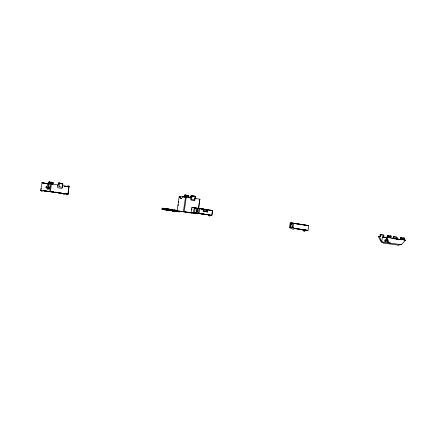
<?xml version="1.0" encoding="UTF-8"?>
<svg xmlns="http://www.w3.org/2000/svg" width="427" height="427" viewBox="0 0 427 427"><rect width="100%" height="100%" fill="white"/><g stroke="black" fill="none" stroke-linecap="round" stroke-linejoin="round"><path stroke-width="0.64" d="M45.326 191.008L65.993 193.831A1.11 0.971 -83.7 0 0 67.872 194.125L68.171 194.157L40.688 190.277L42.161 182.308L43.367 182.484L43.287 183.055L48.491 183.631L42.284 182.9L42.161 182.308M41.067 189.711L41.248 188.472M52.078 184.026L51.918 183.429L50.733 183.252L50.354 183.791L49.217 183.663L48.651 187.522A1.804 0.865 -81.1 0 1 47.53 189.214A1.804 0.865 -81.1 0 1 46.927 187.33L47.493 183.477M48.422 189.342A1.804 0.865 -81.1 0 1 47.931 187.49L48.646 182.334A0.576 0.507 -83.7 0 1 49.228 181.843L49.713 181.897L49.863 182.564L49.527 183.183L52.654 183.674L52.991 183.055L52.841 182.388L49.228 181.843M48.683 183.674L48.886 182.388M47.045 183.653L49.26 184.026L49.575 181.881A0.576 0.507 -83.7 0 0 48.993 182.372L48.763 183.946L46.938 183.663M50.642 183.242L49.719 191.269L50.493 191.376L51.421 183.348M52.393 184.512L52.548 183.445M52.969 184.069L53.119 183.023A0.576 0.507 -83.7 0 0 52.702 182.372M50.802 183.84L58.083 184.992L58.371 183.407A0.576 0.507 -83.7 0 1 58.953 182.916M58.488 185.019L58.718 183.445A0.576 0.507 -83.7 0 1 59.3 182.953L58.819 182.9L62.427 183.445A0.576 0.507 -83.7 0 1 62.844 184.096L62.572 187.506A1.158 1.014 -83.7 0 1 61.568 188.355L58.173 187.821A1.158 1.014 -83.7 0 1 57.458 186.7C56.599 185.056 58.616 184.758 58.141 184.982M67.92 186.535L68.475 186.594L68.315 185.996L67.829 185.942L67.749 186.514L64.493 186.156M67.872 194.125L68.971 186.674C68.987 185.617 69.281 186.423 67.829 185.942M68.144 194.152L69.073 186.124M161.908 209.331L179.441 211.856L161.908 209.331L162.079 208.189L177.701 210.415M166.727 209.865L166.893 208.723M191.104 213.025L177.146 210.837L179.244 196.249L184.539 197.071M178.08 205.803L178.267 204.533M178.545 202.633L178.726 201.368M180.258 196.858L180.162 196.393L180.333 197.125A4.478 2.151 -81.1 0 0 181.651 198.587M185.142 197.167L185.601 195.689L185.457 195.022L184.971 194.968A0.576 0.507 -83.7 0 0 184.389 195.459L184.16 197.034L184.507 197.071L184.731 195.502A0.576 0.507 -83.7 0 1 185.318 195.006L185.003 197.151M184.17 211.621L186.295 197.05L185.558 196.948L183.391 211.514L191.894 212.833M188.131 197.642L188.446 195.497A0.576 0.507 -83.7 0 1 188.862 196.148L188.633 197.717M188.27 197.653L188.585 195.513L184.971 194.968M191.456 195.683A0.576 0.507 -83.7 0 0 190.874 196.174L190.645 197.749L190.986 197.786M195.342 196.639A0.576 0.507 -83.7 0 0 194.931 196.212L191.803 195.721A0.576 0.507 -83.7 0 0 191.216 196.217L190.746 199.43A0.576 0.507 -83.7 0 0 191.163 200.082L194.296 200.567A0.576 0.507 -83.7 0 0 194.877 200.076M191.888 212.497L191.141 212.379L191.872 207.511L197.381 208.205L197.028 210.634A1.446 0.694 -81.1 0 0 197.263 212M191.744 209.988L191.92 208.776M194.958 199.526L195.347 196.863M207.154 209.79L212.721 210.484L212.011 215.341L199.094 213.308L199.799 208.451L197.888 208.216L197.53 210.644A1.446 0.694 -81.1 0 1 196.388 211.861L196.319 211.771A1.446 0.694 -81.1 0 1 196.153 210.495L196.505 208.066M198.422 208.67L199.809 199.169L198.742 208.088M191.766 212.481L198.315 213.201L199.025 208.344M206.7 210.65L206.348 211.632L206.7 210.65L203.321 210.121M207.421 209.668L207.084 211.952L207.602 212.011L207.933 209.726L197.888 208.216M211.733 215.288L212.438 210.431L207.741 209.748M291.454 228.071L289.485 227.762L290.195 222.905L291.091 223.001L290.739 225.429A1.446 0.694 -81.1 0 0 290.968 226.796M308.043 230.399L291.369 227.837L290.734 226.892L291.315 222.894L308.753 225.541L308.043 230.399L304.323 229.988M291.294 224.655L291.46 223.513M291.411 227.885L291.102 227.815L292.249 227.063L292.837 223.059M294.79 228.381L295.372 228.445L294.278 228.242L293.029 227.169L293.611 223.172M380.809 234.679L380.19 234.61L379.902 236.574L380.526 236.643L380.809 234.679L383.878 235.16L383.59 237.124L382.971 237.054M386.899 237.433L382.4 236.937L381.674 241.938L379.459 236.478L378.253 236.344L381.188 241.885L382.443 242.082M387.833 240.593A1.446 0.694 -81.1 0 1 387.342 241.607L387.252 241.682A1.446 0.694 -81.1 0 1 386.488 240.257L386.739 238.565M387.113 237.369L387.396 235.405L388.02 235.474L387.732 237.439L386.045 237.204L388.26 242.664L390.62 243.011M387.529 241.671A1.446 0.694 -81.1 0 1 387.364 240.396L387.529 239.264M390.796 237.919L391.084 235.955L387.396 235.405M393.107 238.645L393.39 236.681L397.078 237.231L396.795 239.195L397.857 239.36L396.651 239.227M393.726 238.714L394.014 236.75M400.312 239.44L400.601 237.476L401.22 237.545L400.932 239.51L397.003 239.131M404.001 239.99L404.289 238.026L400.601 237.476M191.008 197.813L182.852 196.65L182.729 196.906A4.478 2.151 -81.1 0 1 179.335 196.532L179.468 196.297M183.605 197.044L183.727 196.783L182.852 196.65M194.536 207.81L194.44 208.013A4.478 2.151 -81.1 0 0 193.794 212.443L194.947 212.849M195.417 207.944L195.315 208.152A4.478 2.151 -81.1 0 0 194.669 212.582L207.341 214.749M211.114 215.24C212.55 215.181 207.362 215.048 208.515 214.701M190.981 196.287L191.317 195.667L191.803 195.721M399.378 244.383L401.257 244.676L405.65 240.22L386.045 237.204M399.234 245.119L398.418 245.151M293.92 229.256L292.271 229.016M304.542 231.199L304.963 231.162M40.762 190.293L40.992 190.309A1.11 0.971 -83.7 0 0 42.535 191.093M45.753 190.917L45.63 190.906A1.11 0.971 -83.7 0 1 43.751 190.613L46.148 190.96M291.315 222.894L293.92 223.316L292.954 223.209M304.531 231.199L303.72 231.082M41.835 182.852L42.059 182.9M174.782 210.153L174.083 210.052L177.2 210.447M191.163 212.374L193.831 212.667M173.917 211.194L174.622 211.301L173.954 211.205M306.282 230.34L294.726 228.434M69.195 186.722L62.673 185.713M191.872 207.511L196.201 208.157M290.734 226.892L290.958 226.94M382.224 242.002L382.341 242.061M398.38 245.146L383.809 243.123M193.282 213.66L192.166 213.505M188.585 195.513L188.099 195.459A0.576 0.507 -83.7 0 1 188.52 196.11L188.862 196.148M194.931 196.212L191.317 195.667M184.389 195.459L184.731 195.502M190.874 196.174L191.216 196.217M52.841 182.388L52.361 182.334A0.576 0.507 -83.7 0 1 52.777 182.986L53.119 183.023M61.947 183.391L62.427 183.445M195.118 198.432L194.771 198.395L199.991 199.212L199.863 199.468A4.478 2.151 -81.1 0 1 199.617 199.884M48.646 182.334L48.993 182.372M58.371 183.407L58.718 183.445M62.502 184.053L62.844 184.096M194.824 198.64L195.892 198.758M42.887 182.43L43.367 182.484M64.194 186.172L68.096 186.599M55.622 192.017A4.51 2.167 -81.1 0 1 55.462 192.219L56.327 192.315M52.542 192.113L53.402 192.209A4.51 2.167 -81.1 0 1 53.145 191.456M194.418 207.874L197.381 208.205M198.763 208.467L199.521 208.547M202.91 208.963L203.428 209.022L203.097 211.306L207.602 212.011M201.106 208.974L201.624 209.033M205.43 209.598L206.652 209.774L205.777 209.641M203.172 211.125L206.551 211.653M294.246 223.39L296.311 223.62M296.621 223.764L304.947 224.97M177.114 210.821L191.718 212.827M196.329 213.02L209.411 214.973L194.301 212.827M303.672 224.938L304.707 225.056M305.027 225.13L305.994 225.237M307.328 225.344L306.981 225.307L308.753 225.541M306.618 225.44L307.472 225.515M193.57 213.27L196.826 213.628L194.909 213.329M193.516 213.303L197.909 213.788L194.466 213.238M383.878 235.16L380.19 234.61M390.465 235.885L391.084 235.955M397.078 237.231L393.39 236.681M403.664 237.956L404.289 238.026M394.452 238.805L394.745 238.842M404.444 240.086L405.65 240.22M289.485 227.762L291.347 227.965M295.121 228.424L306.618 230.201M301.926 229.683L305.321 230.148M381.188 241.885L401.257 244.676M209.769 216.073L208.387 215.635M387.705 242.605L388.244 242.669M65.993 193.831L67.914 194.109M59.15 193.164L58.371 193.052M198.315 213.201L199.094 213.308M204.805 214.509L194.344 212.881M292.249 227.063L293.029 227.169M191.595 213.089L191.237 213.046M305.625 230.26L303.773 229.998M64.605 193.757L65.112 193.821A1.11 0.971 -83.7 0 1 65.011 194.039M166.434 208.846L166.834 208.91L166.53 208.862M172.887 209.854L172.529 209.806L172.978 209.87M303.965 229.945L302.156 229.715L302.455 229.785M172.791 209.844L171.611 209.684M166.236 209.999C167.432 210.153 165.26 209.86 166.359 210.004M185.601 195.689L188.734 196.18M185.27 196.308L188.398 196.799M188.873 197.749L190.079 197.936M49.863 182.564L52.991 183.055M50.434 183.22L51.918 183.429M388.095 236.136L391.164 236.617M401.3 238.207L404.364 238.688M49.217 183.663L50.215 183.823M387.828 236.761L390.897 237.241M401.033 238.826L404.097 239.307M42.284 182.9L45.081 183.348M43.186 183.076L45.065 183.37M392.066 238.261L398.621 239.285M385.282 237.279L387.246 237.588M391.837 238.309L393.144 238.512M394.457 238.714L395.765 238.923M383.313 237.065L386.59 237.577M378.253 236.344L380.526 236.643M382.4 236.937L383.59 237.124M384.823 237.375L386.136 237.583M200.77 208.744L207.639 209.732M200.637 208.76L205.019 209.443M293.691 223.332L305.257 225.114M196.9 208.259L199.051 208.627M200.338 208.83L201.907 209.043M202.921 209.257L204.239 209.417M290.195 222.905L291.967 223.14M292.826 223.316L294.144 223.524M295.463 223.727L297.235 223.978M298.094 224.143L299.738 224.367M301.387 224.655L302.706 224.864M304.019 225.066L305.337 225.275M196.975 208.595L198.165 208.782M386.488 240.257L387.364 240.396M196.153 210.495L197.028 210.634M46.927 187.33L47.931 187.49M47.808 187.72L49.121 187.923M294.646 228.541L302.599 229.817M162.079 208.189L167.16 208.984M168.435 209.187L170.341 209.486M55.462 192.219L65.096 193.73M45.694 191.002L53.402 192.209M41.414 190.399L40.859 190.309M45.326 190.832L45.764 190.912M63.431 193.58L63.239 193.527A1.11 0.971 -83.7 0 0 64.482 194.488M41.189 190.362L40.901 190.309M383.777 243.118L383.008 242.851M302.951 230.692L303.314 230.916M387.252 237.337L388.741 242.717M58.483 183.514L58.627 184.186M210.036 210.41L209.161 210.271M385.656 241.906A1.084 0.518 -81.1 0 1 385.405 240.967A1.084 0.518 -81.1 0 1 385.816 239.926M194.584 196.174A0.576 0.507 -83.7 0 1 194.995 196.596M62.086 183.407A0.576 0.507 -83.7 0 1 62.497 183.829M59.027 186.748L62.15 187.261L62.62 184.048L59.492 183.557L59.027 186.748M191.526 199.521L194.653 200.028L195.123 196.815L191.995 196.324L191.526 199.521M164.395 209.705L165.084 209.806L164.411 209.705M172.343 210.949L173.031 211.05L172.359 210.949M167.662 208.952L167.005 208.883L170.843 209.449L167.662 208.952M167.496 210.095L166.84 210.025L170.677 210.596L167.496 210.095M385.506 241.463A1.084 0.518 -81.1 0 0 385.41 239.712A1.084 0.518 -81.1 0 0 384.652 241.122A1.084 0.518 -81.1 0 0 385.506 241.463M46.447 187.72A0.721 0.347 -81.1 0 0 46.388 186.551A0.721 0.347 -81.1 0 0 45.881 187.496A0.721 0.347 -81.1 0 0 46.447 187.72M49.553 188.061A0.721 0.347 -81.1 0 0 49.489 186.893A0.721 0.347 -81.1 0 0 48.982 187.837A0.721 0.347 -81.1 0 0 49.553 188.061"/></g></svg>
